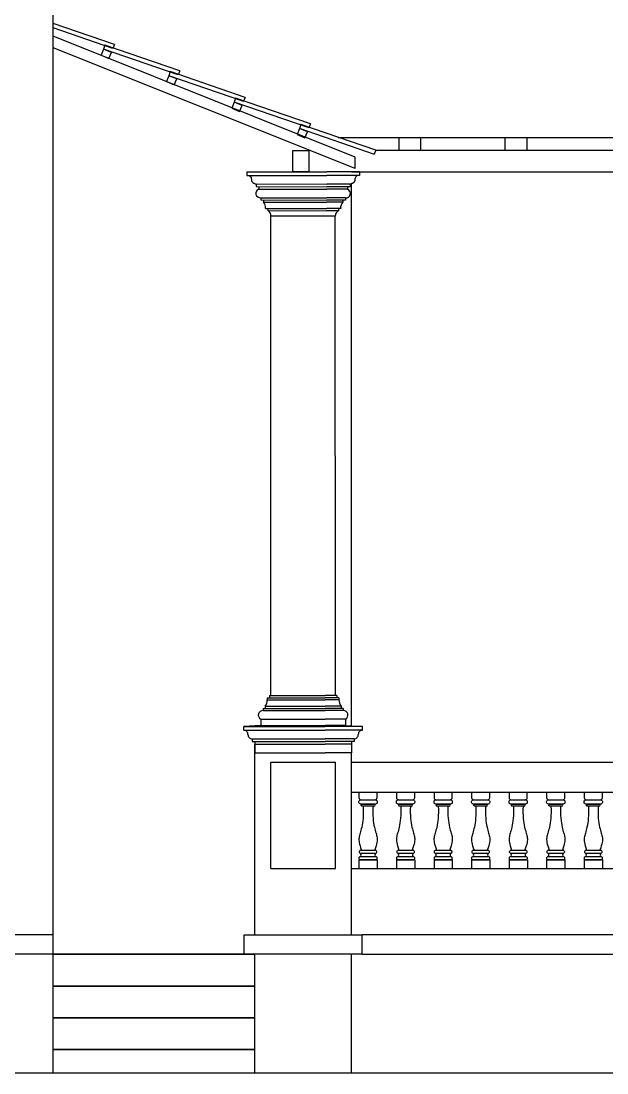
# Model space of a CAD drawing. Extents: x -1098 to 3016, y -832 to 644.
# Drawn here: x -627.4 to -572.8, y 407.8 to 505.9 of the extents above; entities that cross this region are included whole.
import ezdxf

# ---------------------------------------------------------------- set-up
doc = ezdxf.new("R2010")
doc.units = 0
doc.header["$MEASUREMENT"] = 0
for name, color, linetype in [('ESQUADRIAS', 2, 'CONTINUOUS'), ('PAREDE', 1, 'CONTINUOUS'), ('PAREDES', 7, 'CONTINUOUS'), ('PISO', 1, 'CONTINUOUS'), ('TELHADO', 2, 'CONTINUOUS'), ('VARANDA', 1, 'CONTINUOUS')]:
    doc.layers.add(name, color=color, linetype=linetype)

msp = doc.modelspace()

# ---------------------------------------------------------------- linework, layer by layer
at = {"layer": 'ESQUADRIAS', "color": 4}
for points in [[(-597.845, 495.044), (-505.222, 495.044)], [(-592.186, 493.844), (-592.186, 495.044), (-590.186, 495.044), (-590.186, 493.844)], [(-582.29, 493.842), (-582.29, 495.042), (-580.29, 495.042), (-580.29, 493.842)], [(-594.36, 493.847), (-505.222, 493.844)], [(-596.622, 491.844), (-511.882, 491.844)], [(-596.622, 440.189), (-596.622, 490.728)], [(-596.622, 440.189), (-596.622, 490.728)], [(-596.622, 440.189), (-596.622, 490.728)], [(-596.622, 440.189), (-596.622, 490.728)], [(-596.622, 436.804), (-511.122, 436.804)], [(-596.622, 434.004), (-511.122, 434.004)], [(-596.622, 426.904), (-511.122, 426.904)]]:
    msp.add_lwpolyline(points, dxfattribs=at)
at = {"layer": 'PAREDE', "color": 7}
for points in [[(-606.382, 491.844), (-606.382, 491.504)], [(-606.182, 491.504), (-606.13, 491.475), (-606.087, 491.446), (-606.052, 491.418), (-606.025, 491.389), (-606.004, 491.361), (-605.988, 491.333), (-605.977, 491.304), (-605.968, 491.275), (-605.961, 491.245), (-605.956, 491.215), (-605.952, 491.185), (-605.949, 491.155), (-605.946, 491.125), (-605.943, 491.097), (-605.939, 491.07), (-605.935, 491.044), (-605.93, 491.02), (-605.923, 490.997), (-605.915, 490.975), (-605.905, 490.955), (-605.895, 490.935), (-605.883, 490.916), (-605.869, 490.897), (-605.854, 490.877), (-605.837, 490.858), (-605.817, 490.838), (-605.791, 490.817), (-605.757, 490.796), (-605.713, 490.774), (-605.658, 490.752), (-605.588, 490.728), (-605.502, 490.704)], [(-596.064, 491.492), (-596.116, 491.463), (-596.159, 491.434), (-596.194, 491.406), (-596.221, 491.377), (-596.242, 491.349), (-596.258, 491.321), (-596.269, 491.292), (-596.278, 491.263), (-596.285, 491.233), (-596.29, 491.203), (-596.294, 491.173), (-596.297, 491.143), (-596.3, 491.113), (-596.303, 491.085), (-596.307, 491.058), (-596.311, 491.032), (-596.316, 491.008), (-596.323, 490.985), (-596.331, 490.963), (-596.341, 490.943), (-596.351, 490.923), (-596.363, 490.904), (-596.377, 490.885), (-596.392, 490.865), (-596.409, 490.846), (-596.429, 490.826), (-596.455, 490.805), (-596.489, 490.784), (-596.533, 490.762), (-596.588, 490.74), (-596.658, 490.716), (-596.744, 490.692)], [(-596.064, 491.492), (-596.116, 491.463), (-596.159, 491.434), (-596.194, 491.406), (-596.221, 491.377), (-596.242, 491.349), (-596.258, 491.321), (-596.269, 491.292), (-596.278, 491.263), (-596.285, 491.233), (-596.29, 491.203), (-596.294, 491.173), (-596.297, 491.143), (-596.3, 491.113), (-596.303, 491.085), (-596.307, 491.058), (-596.311, 491.032), (-596.316, 491.008), (-596.323, 490.985), (-596.331, 490.963), (-596.341, 490.943), (-596.351, 490.923), (-596.363, 490.904), (-596.377, 490.885), (-596.392, 490.865), (-596.409, 490.846), (-596.429, 490.826), (-596.455, 490.805), (-596.489, 490.784), (-596.533, 490.762), (-596.588, 490.74), (-596.658, 490.716), (-596.744, 490.692)], [(-595.864, 491.832), (-595.864, 491.492)], [(-595.864, 491.832), (-595.864, 491.492)], [(-605.502, 490.704), (-605.502, 490.464)], [(-605.262, 490.464), (-605.262, 490.224)], [(-596.984, 490.452), (-596.984, 490.212)], [(-596.984, 490.452), (-596.984, 490.212)], [(-596.744, 490.692), (-596.744, 490.452)], [(-596.744, 490.692), (-596.744, 490.452)], [(-605.062, 489.424), (-605.062, 489.224)], [(-597.184, 489.412), (-597.184, 489.212)], [(-597.184, 489.412), (-597.184, 489.212)], [(-604.822, 489.224), (-604.822, 489.024)], [(-604.422, 488.424), (-604.422, 488.224)], [(-597.824, 488.412), (-597.824, 488.212)], [(-597.824, 488.412), (-597.824, 488.212)], [(-597.424, 489.212), (-597.424, 489.012)], [(-597.424, 489.212), (-597.424, 489.012)]]:
    msp.add_lwpolyline(points, dxfattribs=at)
at = {"layer": 'PAREDE'}
for points in [[(-606.382, 491.844), (-598.924, 491.832)], [(-595.864, 491.832), (-598.924, 491.832)], [(-604.122, 487.744), (-598.124, 487.744)], [(-604.122, 443.024), (-604.122, 487.744)], [(-598.122, 443.024), (-598.124, 487.744)], [(-598.122, 443.024), (-598.124, 487.744)], [(-604.122, 443.024), (-604.122, 450.881)], [(-604.462, 442.824), (-604.462, 442.624)], [(-604.262, 443.024), (-604.262, 442.824)], [(-604.262, 443.024), (-599.082, 443.024)], [(-597.982, 443.024), (-599.082, 443.024)], [(-597.982, 443.024), (-599.082, 443.024)], [(-597.982, 443.024), (-597.982, 442.824)], [(-597.982, 443.024), (-597.982, 442.824)], [(-597.782, 442.824), (-597.782, 442.624)], [(-597.782, 442.824), (-597.782, 442.624)], [(-604.862, 441.824), (-604.862, 441.624)], [(-604.662, 442.024), (-604.662, 441.824)], [(-597.582, 442.024), (-597.582, 441.824)], [(-597.582, 442.024), (-597.582, 441.824)], [(-597.382, 441.824), (-597.382, 441.624)], [(-597.382, 441.824), (-597.382, 441.624)], [(-605.062, 440.824), (-605.062, 440.224)], [(-597.182, 440.824), (-597.182, 440.224)], [(-597.182, 440.824), (-597.182, 440.224)], [(-605.062, 440.224), (-606.662, 440.124)], [(-606.662, 439.784), (-606.662, 440.124)], [(-597.182, 440.224), (-595.582, 440.124)], [(-597.182, 440.224), (-595.582, 440.124)], [(-595.582, 439.784), (-595.582, 440.124)], [(-595.582, 439.784), (-595.582, 440.124)], [(-605.862, 438.984), (-605.862, 438.744)], [(-605.622, 438.744), (-605.622, 438.504)], [(-605.622, 420.704), (-605.622, 438.504)], [(-605.622, 438.504), (-605.622, 437.693)], [(-596.622, 438.744), (-596.622, 438.504)], [(-596.622, 438.744), (-596.622, 438.504)], [(-596.622, 438.504), (-596.622, 437.693)], [(-596.622, 438.504), (-596.622, 437.693)], [(-596.382, 438.984), (-596.382, 438.744)], [(-596.382, 438.984), (-596.382, 438.744)], [(-605.622, 437.693), (-599.082, 437.693)], [(-596.622, 437.693), (-599.082, 437.693)], [(-596.622, 437.693), (-599.082, 437.693)], [(-596.622, 420.704), (-596.622, 437.693)], [(-596.622, 420.704), (-596.622, 437.693)], [(-596.622, 420.704), (-596.622, 437.693)], [(-604.122, 426.904), (-604.122, 436.804)], [(-604.122, 436.804), (-598.122, 436.804)], [(-598.122, 426.904), (-598.122, 436.804)], [(-598.122, 426.904), (-598.122, 436.804)], [(-604.122, 426.904), (-598.122, 426.904)], [(-606.622, 418.904), (-606.622, 420.704)], [(-606.622, 418.904), (-606.622, 420.704)], [(-595.622, 418.904), (-595.622, 420.704)], [(-595.622, 418.904), (-595.622, 420.704)], [(-595.622, 418.904), (-595.622, 420.704)], [(-595.622, 418.904), (-595.622, 420.704)], [(-605.622, 407.844), (-605.622, 418.904)], [(-596.622, 407.844), (-596.622, 418.904)], [(-596.622, 407.844), (-596.622, 418.904)], [(-596.622, 407.844), (-596.622, 418.904)], [(-596.622, 407.844), (-596.622, 418.904)]]:
    msp.add_lwpolyline(points, dxfattribs=at)
at = {"layer": 'PAREDE', "color": 2}
for points in [[(-604.462, 442.824), (-599.082, 442.824)], [(-604.462, 442.624), (-599.082, 442.624)], [(-597.782, 442.824), (-599.082, 442.824)], [(-597.782, 442.824), (-599.082, 442.824)], [(-597.782, 442.624), (-599.082, 442.624)], [(-597.782, 442.624), (-599.082, 442.624)], [(-604.862, 441.824), (-599.082, 441.824)], [(-604.862, 441.624), (-599.082, 441.624)], [(-604.662, 442.024), (-599.082, 442.024)], [(-597.582, 442.024), (-599.082, 442.024)], [(-597.582, 442.024), (-599.082, 442.024)], [(-597.382, 441.824), (-599.082, 441.824)], [(-597.382, 441.824), (-599.082, 441.824)], [(-597.382, 441.624), (-599.082, 441.624)], [(-597.382, 441.624), (-599.082, 441.624)], [(-605.062, 440.824), (-599.082, 440.824)], [(-597.182, 440.824), (-599.082, 440.824)], [(-597.182, 440.824), (-599.082, 440.824)], [(-606.662, 440.124), (-599.082, 440.124)], [(-606.662, 439.784), (-599.082, 439.784)], [(-605.062, 440.224), (-599.082, 440.224)], [(-597.182, 440.224), (-599.082, 440.224)], [(-597.182, 440.224), (-599.082, 440.224)], [(-595.582, 440.124), (-599.082, 440.124)], [(-595.582, 440.124), (-599.082, 440.124)], [(-595.582, 439.784), (-599.082, 439.784)], [(-595.582, 439.784), (-599.082, 439.784)], [(-605.882, 438.984), (-599.082, 438.984)], [(-605.862, 438.744), (-599.082, 438.744)], [(-605.622, 438.504), (-599.082, 438.504)], [(-596.362, 438.984), (-599.082, 438.984)], [(-596.362, 438.984), (-599.082, 438.984)], [(-596.382, 438.744), (-599.082, 438.744)], [(-596.382, 438.744), (-599.082, 438.744)], [(-596.622, 438.504), (-599.082, 438.504)], [(-596.622, 438.504), (-599.082, 438.504)], [(-596.622, 420.704), (-596.622, 437.693)], [(-624.422, 420.704), (-724.822, 420.704)], [(-606.622, 420.704), (-595.622, 420.704)], [(-512.122, 420.704), (-595.622, 420.704)], [(-624.422, 418.904), (-724.822, 418.904)], [(-595.622, 418.904), (-606.622, 418.904)], [(-595.622, 418.904), (-512.122, 418.904)]]:
    msp.add_lwpolyline(points, dxfattribs=at)
at = {"layer": 'PAREDE', "color": 7}
for centre, radius, start, end in [((-605.115, 489.835), 0.415, 110.73869, 277.33379), ((-597.131, 489.823), 0.415, 262.66621, 69.26131), ((-597.131, 489.823), 0.415, 262.66621, 69.26131), ((-605.337, 488.519), 0.721, 352.40833, 44.46157), ((-596.909, 488.507), 0.721, 135.53843, 187.59167), ((-596.909, 488.507), 0.721, 135.53843, 187.59167), ((-604.666, 487.737), 0.544, 358.04604, 63.36796), ((-597.58, 487.725), 0.544, 116.63204, 181.95396), ((-597.58, 487.725), 0.544, 116.63204, 181.95396)]:
    msp.add_arc(centre, radius, start, end, dxfattribs=at)
at = {"layer": 'PAREDE'}
for centre, radius, start, end in [((-605.278, 442.562), 0.818, 318.82884, 4.30126), ((-596.966, 442.562), 0.818, 175.69874, 221.17116), ((-596.966, 442.562), 0.818, 175.69874, 221.17116), ((-604.879, 441.203), 0.421, 87.75469, 244.17282), ((-597.366, 441.203), 0.421, 295.82718, 92.24531), ((-597.366, 441.203), 0.421, 295.82718, 92.24531), ((-606.643, 439.403), 0.381, 357.07463, 92.92537), ((-605.872, 439.374), 0.39, 178.53366, 271.46634), ((-596.372, 439.374), 0.39, 268.53366, 1.46634), ((-596.372, 439.374), 0.39, 268.53366, 1.46634), ((-595.602, 439.403), 0.381, 87.07463, 182.92537), ((-595.602, 439.403), 0.381, 87.07463, 182.92537)]:
    msp.add_arc(centre, radius, start, end, dxfattribs=at)
at = {"layer": 'PAREDES'}
msp.add_lwpolyline([(-624.422, 407.844), (-624.422, 511.11)], dxfattribs=at)
at = {"layer": 'PAREDES', "color": 2}
for points in [[(-606.382, 491.504), (-598.924, 491.492)], [(-595.864, 491.492), (-598.924, 491.492)], [(-595.864, 491.492), (-598.924, 491.492)], [(-605.502, 490.704), (-598.924, 490.692)], [(-605.502, 490.464), (-598.924, 490.452)], [(-596.744, 490.692), (-598.924, 490.692)], [(-596.744, 490.692), (-598.924, 490.692)], [(-596.744, 490.452), (-598.924, 490.452)], [(-596.744, 490.452), (-598.924, 490.452)], [(-605.262, 490.224), (-598.924, 490.212)], [(-605.062, 489.424), (-598.924, 489.412)], [(-596.984, 490.212), (-598.924, 490.212)], [(-596.984, 490.212), (-598.924, 490.212)], [(-597.184, 489.412), (-598.924, 489.412)], [(-597.184, 489.412), (-598.924, 489.412)], [(-605.062, 489.224), (-598.924, 489.212)], [(-604.822, 489.024), (-598.924, 489.012)], [(-604.622, 488.424), (-598.924, 488.412)], [(-597.184, 489.212), (-598.924, 489.212)], [(-597.184, 489.212), (-598.924, 489.212)], [(-597.424, 489.012), (-598.924, 489.012)], [(-597.424, 489.012), (-598.924, 489.012)], [(-597.624, 488.412), (-598.924, 488.412)], [(-597.624, 488.412), (-598.924, 488.412)], [(-604.422, 488.224), (-598.924, 488.212)], [(-597.824, 488.212), (-598.924, 488.212)], [(-597.824, 488.212), (-598.924, 488.212)]]:
    msp.add_lwpolyline(points, dxfattribs=at)
at = {"layer": 'PISO'}
msp.add_lwpolyline([(-872.922, 407.844), (-431.222, 407.844)], dxfattribs=at)
at = {"layer": 'TELHADO'}
for points in [[(-618.71, 503.714), (-624.422, 505.676)], [(-618.71, 503.714), (-624.422, 505.676)], [(-618.71, 503.714), (-624.422, 505.676)], [(-618.839, 503.336), (-624.422, 505.253)], [(-618.839, 503.336), (-624.422, 505.253)], [(-618.839, 503.336), (-624.422, 505.253)], [(-619.601, 503.644), (-619.731, 503.266)], [(-619.601, 503.644), (-619.731, 503.266)], [(-619.601, 503.644), (-619.731, 503.266)], [(-619.601, 503.644), (-619.731, 503.266)], [(-612.751, 500.869), (-619.731, 503.266)], [(-612.751, 500.869), (-619.731, 503.266)], [(-612.751, 500.869), (-619.731, 503.266)], [(-612.751, 500.869), (-619.731, 503.266)], [(-612.751, 500.869), (-619.731, 503.266)], [(-612.751, 500.869), (-619.731, 503.266)], [(-612.621, 501.247), (-619.601, 503.644)], [(-612.621, 501.247), (-619.601, 503.644)], [(-612.621, 501.247), (-619.601, 503.644)], [(-612.621, 501.247), (-619.601, 503.644)], [(-612.621, 501.247), (-619.601, 503.644)], [(-612.621, 501.247), (-619.601, 503.644)], [(-618.71, 503.714), (-618.86, 503.344)], [(-618.71, 503.714), (-618.86, 503.344)], [(-613.513, 501.177), (-613.643, 500.798)], [(-613.513, 501.177), (-613.643, 500.798)], [(-613.513, 501.177), (-613.643, 500.798)], [(-613.513, 501.177), (-613.643, 500.798)], [(-606.533, 498.78), (-613.513, 501.177)], [(-606.533, 498.78), (-613.513, 501.177)], [(-606.533, 498.78), (-613.513, 501.177)], [(-606.533, 498.78), (-613.513, 501.177)], [(-606.533, 498.78), (-613.513, 501.177)], [(-606.533, 498.78), (-613.513, 501.177)], [(-612.621, 501.247), (-612.771, 500.877)], [(-612.621, 501.247), (-612.771, 500.877)], [(-612.621, 501.247), (-612.771, 500.877)], [(-606.663, 498.402), (-613.643, 500.798)], [(-606.663, 498.402), (-613.643, 500.798)], [(-606.663, 498.402), (-613.643, 500.798)], [(-606.663, 498.402), (-613.643, 500.798)], [(-606.663, 498.402), (-613.643, 500.798)], [(-606.663, 498.402), (-613.643, 500.798)], [(-607.425, 498.71), (-607.555, 498.331)], [(-607.425, 498.71), (-607.555, 498.331)], [(-607.425, 498.71), (-607.555, 498.331)], [(-607.425, 498.71), (-607.555, 498.331)], [(-600.575, 495.934), (-607.555, 498.331)], [(-600.575, 495.934), (-607.555, 498.331)], [(-600.575, 495.934), (-607.555, 498.331)], [(-600.575, 495.934), (-607.555, 498.331)], [(-600.575, 495.934), (-607.555, 498.331)], [(-600.575, 495.934), (-607.555, 498.331)], [(-600.445, 496.313), (-607.425, 498.71)], [(-600.445, 496.313), (-607.425, 498.71)], [(-600.445, 496.313), (-607.425, 498.71)], [(-600.445, 496.313), (-607.425, 498.71)], [(-600.445, 496.313), (-607.425, 498.71)], [(-600.445, 496.313), (-607.425, 498.71)], [(-606.533, 498.78), (-606.683, 498.41)], [(-606.533, 498.78), (-606.683, 498.41)], [(-606.533, 498.78), (-606.683, 498.41)], [(-601.336, 496.243), (-601.466, 495.864)], [(-601.336, 496.243), (-601.466, 495.864)], [(-601.336, 496.243), (-601.466, 495.864)], [(-601.336, 496.243), (-601.466, 495.864)], [(-594.356, 493.846), (-601.336, 496.243)], [(-594.356, 493.846), (-601.336, 496.243)], [(-594.356, 493.846), (-601.336, 496.243)], [(-594.356, 493.846), (-601.336, 496.243)], [(-594.356, 493.846), (-601.336, 496.243)], [(-594.356, 493.846), (-601.336, 496.243)], [(-600.445, 496.313), (-600.595, 495.943)], [(-600.445, 496.313), (-600.595, 495.943)], [(-600.445, 496.313), (-600.595, 495.943)], [(-594.486, 493.467), (-601.466, 495.864)], [(-594.486, 493.467), (-601.466, 495.864)], [(-594.486, 493.467), (-601.466, 495.864)], [(-594.486, 493.467), (-601.466, 495.864)], [(-594.486, 493.467), (-601.466, 495.864)], [(-594.486, 493.467), (-601.466, 495.864)], [(-594.356, 493.846), (-594.506, 493.476)], [(-594.356, 493.846), (-594.506, 493.476)], [(-594.356, 493.846), (-594.506, 493.476)], [(-594.356, 493.846), (-594.506, 493.476)], [(-594.356, 493.846), (-594.506, 493.476)], [(-594.356, 493.846), (-594.506, 493.476)]]:
    msp.add_lwpolyline(points, dxfattribs=at)
at = {"layer": 'TELHADO', "color": 1}
for points in [[(-619.956, 502.709), (-619.215, 502.409), (-618.99, 502.965), (-619.731, 503.266)], [(-613.868, 500.242), (-613.127, 499.942), (-612.901, 500.498), (-613.643, 500.798)], [(-607.78, 497.775), (-607.038, 497.475), (-606.813, 498.031), (-607.555, 498.331)], [(-601.692, 495.308), (-600.95, 495.008), (-600.725, 495.564), (-601.466, 495.864)]]:
    msp.add_lwpolyline(points, close=True, dxfattribs=at)
at = {"layer": 'VARANDA'}
for p, q in [((-595.623, 432.904), (-594.526, 432.904)), ((-595.623, 432.904), (-594.526, 432.904)), ((-594.426, 432.804), (-594.426, 432.804)), ((-594.426, 432.804), (-594.426, 432.804)), ((-592.125, 432.904), (-591.028, 432.904)), ((-592.125, 432.904), (-591.028, 432.904)), ((-590.928, 432.804), (-590.928, 432.804)), ((-590.928, 432.804), (-590.928, 432.804)), ((-588.627, 432.904), (-587.53, 432.904)), ((-587.43, 432.804), (-587.43, 432.804)), ((-585.129, 432.904), (-584.032, 432.904)), ((-583.932, 432.804), (-583.932, 432.804)), ((-581.631, 432.904), (-580.534, 432.904)), ((-580.434, 432.804), (-580.434, 432.804)), ((-578.133, 432.904), (-577.036, 432.904)), ((-576.936, 432.804), (-576.936, 432.804)), ((-574.635, 432.904), (-573.538, 432.904)), ((-573.438, 432.804), (-573.438, 432.804))]:
    msp.add_line(p, q, dxfattribs=at)
for points in [[(-596.271, 493.217), (-624.422, 504.475)], [(-596.271, 492.137), (-624.422, 503.396)], [(-596.271, 492.137), (-596.271, 493.217)], [(-596.271, 492.137), (-596.271, 493.217)], [(-595.864, 491.832), (-598.924, 491.832)], [(-595.523, 432.704), (-595.514, 432.396), (-595.516, 432.108), (-595.526, 431.84), (-595.543, 431.589), (-595.567, 431.357), (-595.596, 431.144), (-595.629, 430.948), (-595.665, 430.769), (-595.703, 430.608), (-595.742, 430.462), (-595.779, 430.328), (-595.815, 430.205), (-595.848, 430.091), (-595.877, 429.982), (-595.9, 429.877), (-595.917, 429.774), (-595.926, 429.67), (-595.926, 429.561), (-595.916, 429.444), (-595.896, 429.315), (-595.864, 429.17), (-595.821, 429.006), (-595.764, 428.818), (-595.694, 428.604)], [(-595.523, 432.704), (-595.514, 432.396), (-595.516, 432.108), (-595.526, 431.84), (-595.543, 431.589), (-595.567, 431.357), (-595.596, 431.144), (-595.629, 430.948), (-595.665, 430.769), (-595.703, 430.608), (-595.742, 430.462), (-595.779, 430.328), (-595.815, 430.205), (-595.848, 430.091), (-595.877, 429.982), (-595.9, 429.877), (-595.917, 429.774), (-595.926, 429.67), (-595.926, 429.561), (-595.916, 429.444), (-595.896, 429.315), (-595.864, 429.17), (-595.821, 429.006), (-595.764, 428.818), (-595.694, 428.604)], [(-595.523, 432.704), (-595.523, 432.561)], [(-595.523, 432.704), (-595.523, 432.561)], [(-594.626, 432.704), (-594.634, 432.396), (-594.633, 432.108), (-594.623, 431.84), (-594.606, 431.589), (-594.582, 431.357), (-594.553, 431.144), (-594.52, 430.948), (-594.484, 430.769), (-594.446, 430.608), (-594.407, 430.462), (-594.369, 430.328), (-594.333, 430.205), (-594.3, 430.091), (-594.272, 429.982), (-594.248, 429.877), (-594.232, 429.774), (-594.223, 429.67), (-594.223, 429.561), (-594.233, 429.444), (-594.253, 429.315), (-594.284, 429.17), (-594.328, 429.006), (-594.385, 428.818), (-594.455, 428.604)], [(-594.626, 432.704), (-594.634, 432.396), (-594.633, 432.108), (-594.623, 431.84), (-594.606, 431.589), (-594.582, 431.357), (-594.553, 431.144), (-594.52, 430.948), (-594.484, 430.769), (-594.446, 430.608), (-594.407, 430.462), (-594.369, 430.328), (-594.333, 430.205), (-594.3, 430.091), (-594.272, 429.982), (-594.248, 429.877), (-594.232, 429.774), (-594.223, 429.67), (-594.223, 429.561), (-594.233, 429.444), (-594.253, 429.315), (-594.284, 429.17), (-594.328, 429.006), (-594.385, 428.818), (-594.455, 428.604)], [(-594.626, 432.704), (-594.626, 432.56)], [(-594.626, 432.704), (-594.626, 432.56)], [(-592.025, 432.704), (-592.016, 432.396), (-592.018, 432.108), (-592.028, 431.84), (-592.045, 431.589), (-592.069, 431.357), (-592.098, 431.144), (-592.131, 430.948), (-592.167, 430.769), (-592.205, 430.608), (-592.244, 430.462), (-592.281, 430.328), (-592.317, 430.205), (-592.35, 430.091), (-592.379, 429.982), (-592.402, 429.877), (-592.419, 429.774), (-592.428, 429.67), (-592.428, 429.561), (-592.418, 429.444), (-592.398, 429.315), (-592.366, 429.17), (-592.323, 429.006), (-592.266, 428.818), (-592.196, 428.604)], [(-592.025, 432.704), (-592.016, 432.396), (-592.018, 432.108), (-592.028, 431.84), (-592.045, 431.589), (-592.069, 431.357), (-592.098, 431.144), (-592.131, 430.948), (-592.167, 430.769), (-592.205, 430.608), (-592.244, 430.462), (-592.281, 430.328), (-592.317, 430.205), (-592.35, 430.091), (-592.379, 429.982), (-592.402, 429.877), (-592.419, 429.774), (-592.428, 429.67), (-592.428, 429.561), (-592.418, 429.444), (-592.398, 429.315), (-592.366, 429.17), (-592.323, 429.006), (-592.266, 428.818), (-592.196, 428.604)], [(-592.025, 432.704), (-592.025, 432.561)], [(-592.025, 432.704), (-592.025, 432.561)], [(-591.128, 432.704), (-591.136, 432.396), (-591.135, 432.108), (-591.125, 431.84), (-591.108, 431.589), (-591.084, 431.357), (-591.055, 431.144), (-591.022, 430.948), (-590.986, 430.769), (-590.948, 430.608), (-590.909, 430.462), (-590.871, 430.328), (-590.835, 430.205), (-590.802, 430.091), (-590.774, 429.982), (-590.75, 429.877), (-590.734, 429.774), (-590.725, 429.67), (-590.725, 429.561), (-590.735, 429.444), (-590.755, 429.315), (-590.786, 429.17), (-590.83, 429.006), (-590.887, 428.818), (-590.957, 428.604)], [(-591.128, 432.704), (-591.136, 432.396), (-591.135, 432.108), (-591.125, 431.84), (-591.108, 431.589), (-591.084, 431.357), (-591.055, 431.144), (-591.022, 430.948), (-590.986, 430.769), (-590.948, 430.608), (-590.909, 430.462), (-590.871, 430.328), (-590.835, 430.205), (-590.802, 430.091), (-590.774, 429.982), (-590.75, 429.877), (-590.734, 429.774), (-590.725, 429.67), (-590.725, 429.561), (-590.735, 429.444), (-590.755, 429.315), (-590.786, 429.17), (-590.83, 429.006), (-590.887, 428.818), (-590.957, 428.604)], [(-591.128, 432.704), (-591.128, 432.56)], [(-591.128, 432.704), (-591.128, 432.56)], [(-588.527, 432.704), (-588.518, 432.396), (-588.52, 432.108), (-588.53, 431.84), (-588.547, 431.589), (-588.571, 431.357), (-588.6, 431.144), (-588.633, 430.948), (-588.669, 430.769), (-588.707, 430.608), (-588.746, 430.462), (-588.783, 430.328), (-588.819, 430.205), (-588.852, 430.091), (-588.881, 429.982), (-588.904, 429.877), (-588.921, 429.774), (-588.93, 429.67), (-588.93, 429.561), (-588.92, 429.444), (-588.9, 429.315), (-588.868, 429.17), (-588.825, 429.006), (-588.768, 428.818), (-588.698, 428.604)], [(-588.527, 432.704), (-588.527, 432.561)], [(-587.63, 432.704), (-587.638, 432.396), (-587.637, 432.108), (-587.627, 431.84), (-587.61, 431.589), (-587.586, 431.357), (-587.557, 431.144), (-587.524, 430.948), (-587.488, 430.769), (-587.45, 430.608), (-587.411, 430.462), (-587.373, 430.328), (-587.337, 430.205), (-587.304, 430.091), (-587.276, 429.982), (-587.252, 429.877), (-587.236, 429.774), (-587.227, 429.67), (-587.227, 429.561), (-587.237, 429.444), (-587.257, 429.315), (-587.288, 429.17), (-587.332, 429.006), (-587.389, 428.818), (-587.459, 428.604)], [(-587.63, 432.704), (-587.63, 432.56)], [(-585.029, 432.704), (-585.02, 432.396), (-585.022, 432.108), (-585.032, 431.84), (-585.049, 431.589), (-585.073, 431.357), (-585.102, 431.144), (-585.135, 430.948), (-585.171, 430.769), (-585.209, 430.608), (-585.248, 430.462), (-585.285, 430.328), (-585.321, 430.205), (-585.354, 430.091), (-585.383, 429.982), (-585.406, 429.877), (-585.423, 429.774), (-585.432, 429.67), (-585.432, 429.561), (-585.422, 429.444), (-585.402, 429.315), (-585.37, 429.17), (-585.327, 429.006), (-585.27, 428.818), (-585.2, 428.604)], [(-585.029, 432.704), (-585.029, 432.561)], [(-584.132, 432.704), (-584.14, 432.396), (-584.139, 432.108), (-584.129, 431.84), (-584.112, 431.589), (-584.088, 431.357), (-584.059, 431.144), (-584.026, 430.948), (-583.99, 430.769), (-583.952, 430.608), (-583.913, 430.462), (-583.875, 430.328), (-583.839, 430.205), (-583.806, 430.091), (-583.778, 429.982), (-583.754, 429.877), (-583.738, 429.774), (-583.729, 429.67), (-583.729, 429.561), (-583.739, 429.444), (-583.759, 429.315), (-583.79, 429.17), (-583.834, 429.006), (-583.891, 428.818), (-583.961, 428.604)], [(-584.132, 432.704), (-584.132, 432.56)], [(-581.531, 432.704), (-581.522, 432.396), (-581.524, 432.108), (-581.534, 431.84), (-581.551, 431.589), (-581.575, 431.357), (-581.604, 431.144), (-581.637, 430.948), (-581.673, 430.769), (-581.711, 430.608), (-581.75, 430.462), (-581.787, 430.328), (-581.823, 430.205), (-581.856, 430.091), (-581.885, 429.982), (-581.908, 429.877), (-581.925, 429.774), (-581.934, 429.67), (-581.934, 429.561), (-581.924, 429.444), (-581.904, 429.315), (-581.872, 429.17), (-581.829, 429.006), (-581.772, 428.818), (-581.702, 428.604)], [(-581.531, 432.704), (-581.531, 432.561)], [(-580.634, 432.704), (-580.642, 432.396), (-580.641, 432.108), (-580.631, 431.84), (-580.614, 431.589), (-580.59, 431.357), (-580.561, 431.144), (-580.528, 430.948), (-580.492, 430.769), (-580.454, 430.608), (-580.415, 430.462), (-580.377, 430.328), (-580.341, 430.205), (-580.308, 430.091), (-580.28, 429.982), (-580.256, 429.877), (-580.24, 429.774), (-580.231, 429.67), (-580.231, 429.561), (-580.241, 429.444), (-580.261, 429.315), (-580.292, 429.17), (-580.336, 429.006), (-580.393, 428.818), (-580.463, 428.604)], [(-580.634, 432.704), (-580.634, 432.56)], [(-578.033, 432.704), (-578.024, 432.396), (-578.026, 432.108), (-578.036, 431.84), (-578.053, 431.589), (-578.077, 431.357), (-578.106, 431.144), (-578.139, 430.948), (-578.175, 430.769), (-578.213, 430.608), (-578.252, 430.462), (-578.289, 430.328), (-578.325, 430.205), (-578.358, 430.091), (-578.387, 429.982), (-578.41, 429.877), (-578.427, 429.774), (-578.436, 429.67), (-578.436, 429.561), (-578.426, 429.444), (-578.406, 429.315), (-578.374, 429.17), (-578.331, 429.006), (-578.274, 428.818), (-578.204, 428.604)], [(-578.033, 432.704), (-578.033, 432.561)], [(-577.136, 432.704), (-577.144, 432.396), (-577.143, 432.108), (-577.133, 431.84), (-577.116, 431.589), (-577.092, 431.357), (-577.063, 431.144), (-577.03, 430.948), (-576.994, 430.769), (-576.956, 430.608), (-576.917, 430.462), (-576.879, 430.328), (-576.843, 430.205), (-576.81, 430.091), (-576.782, 429.982), (-576.758, 429.877), (-576.742, 429.774), (-576.733, 429.67), (-576.733, 429.561), (-576.743, 429.444), (-576.763, 429.315), (-576.794, 429.17), (-576.838, 429.006), (-576.895, 428.818), (-576.965, 428.604)], [(-577.136, 432.704), (-577.136, 432.56)], [(-574.535, 432.704), (-574.526, 432.396), (-574.528, 432.108), (-574.538, 431.84), (-574.555, 431.589), (-574.579, 431.357), (-574.608, 431.144), (-574.641, 430.948), (-574.677, 430.769), (-574.715, 430.608), (-574.754, 430.462), (-574.791, 430.328), (-574.827, 430.205), (-574.86, 430.091), (-574.889, 429.982), (-574.912, 429.877), (-574.929, 429.774), (-574.938, 429.67), (-574.938, 429.561), (-574.928, 429.444), (-574.908, 429.315), (-574.876, 429.17), (-574.833, 429.006), (-574.776, 428.818), (-574.706, 428.604)], [(-574.535, 432.704), (-574.535, 432.561)], [(-573.638, 432.704), (-573.646, 432.396), (-573.645, 432.108), (-573.635, 431.84), (-573.618, 431.589), (-573.594, 431.357), (-573.565, 431.144), (-573.532, 430.948), (-573.496, 430.769), (-573.458, 430.608), (-573.419, 430.462), (-573.381, 430.328), (-573.345, 430.205), (-573.312, 430.091), (-573.284, 429.982), (-573.26, 429.877), (-573.244, 429.774), (-573.235, 429.67), (-573.235, 429.561), (-573.245, 429.444), (-573.265, 429.315), (-573.296, 429.17), (-573.34, 429.006), (-573.397, 428.818), (-573.467, 428.604)], [(-573.638, 432.704), (-573.638, 432.56)], [(-594.224, 427.704), (-595.924, 427.704)], [(-594.224, 427.704), (-595.924, 427.704)], [(-595.924, 427.704), (-595.924, 426.904)], [(-595.924, 427.704), (-595.924, 426.904)], [(-594.224, 427.704), (-594.224, 426.904)], [(-594.224, 427.704), (-594.224, 426.904)], [(-590.726, 427.704), (-592.426, 427.704)], [(-592.426, 427.704), (-592.426, 426.904)], [(-590.726, 427.704), (-592.426, 427.704)], [(-592.426, 427.704), (-592.426, 426.904)], [(-590.726, 427.704), (-590.726, 426.904)], [(-590.726, 427.704), (-590.726, 426.904)], [(-588.928, 427.704), (-588.928, 426.904)], [(-587.228, 427.704), (-588.928, 427.704)], [(-587.228, 427.704), (-587.228, 426.904)], [(-585.43, 427.704), (-585.43, 426.904)], [(-583.73, 427.704), (-585.43, 427.704)], [(-583.73, 427.704), (-583.73, 426.904)], [(-581.932, 427.704), (-581.932, 426.904)], [(-580.232, 427.704), (-581.932, 427.704)], [(-580.232, 427.704), (-580.232, 426.904)], [(-576.734, 427.704), (-578.434, 427.704)], [(-578.434, 427.704), (-578.434, 426.904)], [(-576.734, 427.704), (-576.734, 426.904)], [(-574.936, 427.704), (-574.936, 426.904)], [(-573.236, 427.704), (-574.936, 427.704)], [(-573.236, 427.704), (-573.236, 426.904)], [(-595.924, 426.904), (-594.224, 426.904)], [(-595.924, 426.904), (-594.224, 426.904)], [(-592.426, 426.904), (-590.726, 426.904)], [(-592.426, 426.904), (-590.726, 426.904)], [(-588.928, 426.904), (-587.228, 426.904)], [(-585.43, 426.904), (-583.73, 426.904)], [(-581.932, 426.904), (-580.232, 426.904)], [(-578.434, 426.904), (-576.734, 426.904)], [(-574.936, 426.904), (-573.236, 426.904)], [(-606.622, 418.904), (-625.622, 418.904)], [(-624.422, 418.904), (-605.622, 418.904)], [(-624.422, 415.949), (-605.622, 415.949)], [(-605.622, 415.949), (-624.422, 415.949)], [(-624.422, 412.994), (-605.622, 412.994)], [(-605.622, 412.994), (-624.422, 412.994)], [(-624.422, 410.039), (-605.622, 410.039)], [(-605.622, 410.039), (-624.422, 410.039)]]:
    msp.add_lwpolyline(points, dxfattribs=at)
msp.add_lwpolyline([(-600.607, 491.834), (-602.075, 491.834), (-602.075, 493.834), (-600.607, 493.834)], close=True, dxfattribs=at)
for points in [[(-595.923, 434.004), (-595.923, 433.504, 0.414214), (-595.723, 433.304), (-594.426, 433.304, 0.414214), (-594.226, 433.504), (-594.226, 434.004)], [(-595.923, 434.004), (-595.923, 433.504, 0.414214), (-595.723, 433.304), (-594.426, 433.304, 0.414214), (-594.226, 433.504), (-594.226, 434.004)], [(-592.425, 434.004), (-592.425, 433.504, 0.414214), (-592.225, 433.304), (-590.928, 433.304, 0.414214), (-590.728, 433.504), (-590.728, 434.004)], [(-592.425, 434.004), (-592.425, 433.504, 0.414214), (-592.225, 433.304), (-590.928, 433.304, 0.414214), (-590.728, 433.504), (-590.728, 434.004)], [(-588.927, 434.004), (-588.927, 433.504, 0.414214), (-588.727, 433.304), (-587.43, 433.304, 0.414214), (-587.23, 433.504), (-587.23, 434.004)], [(-585.429, 434.004), (-585.429, 433.504, 0.414214), (-585.229, 433.304), (-583.932, 433.304, 0.414214), (-583.732, 433.504), (-583.732, 434.004)], [(-581.931, 434.004), (-581.931, 433.504, 0.414214), (-581.731, 433.304), (-580.434, 433.304, 0.414214), (-580.234, 433.504), (-580.234, 434.004)], [(-578.433, 434.004), (-578.433, 433.504, 0.414214), (-578.233, 433.304), (-576.936, 433.304, 0.414214), (-576.736, 433.504), (-576.736, 434.004)], [(-574.935, 434.004), (-574.935, 433.504, 0.414214), (-574.735, 433.304), (-573.438, 433.304, 0.414214), (-573.238, 433.504), (-573.238, 434.004)], [(-594.526, 432.704), (-595.623, 432.704, -0.414214), (-595.723, 432.804), (-595.723, 432.804)], [(-594.526, 432.704), (-595.623, 432.704, -0.414214), (-595.723, 432.804), (-595.723, 432.804)], [(-591.028, 432.704), (-592.125, 432.704, -0.414214), (-592.225, 432.804), (-592.225, 432.804)], [(-591.028, 432.704), (-592.125, 432.704, -0.414214), (-592.225, 432.804), (-592.225, 432.804)], [(-587.53, 432.704), (-588.627, 432.704, -0.414214), (-588.727, 432.804), (-588.727, 432.804)], [(-584.032, 432.704), (-585.129, 432.704, -0.414214), (-585.229, 432.804), (-585.229, 432.804)], [(-580.534, 432.704), (-581.631, 432.704, -0.414214), (-581.731, 432.804), (-581.731, 432.804)], [(-577.036, 432.704), (-578.133, 432.704, -0.414214), (-578.233, 432.804), (-578.233, 432.804)], [(-573.538, 432.704), (-574.635, 432.704, -0.414214), (-574.735, 432.804), (-574.735, 432.804)]]:
    msp.add_lwpolyline(points, format="xyb", dxfattribs=at)
for points in [[(-595.763, 433.301), (-594.386, 433.301, -0.414214), (-594.226, 433.141), (-594.226, 433.064, -0.414214), (-594.386, 432.904), (-595.763, 432.904, -0.414214), (-595.923, 433.064), (-595.923, 433.141, -0.414214)], [(-595.763, 433.301), (-594.386, 433.301, -0.414214), (-594.226, 433.141), (-594.226, 433.064, -0.414214), (-594.386, 432.904), (-595.763, 432.904, -0.414214), (-595.923, 433.064), (-595.923, 433.141, -0.414214)], [(-592.265, 433.301), (-590.888, 433.301, -0.414214), (-590.728, 433.141), (-590.728, 433.064, -0.414214), (-590.888, 432.904), (-592.265, 432.904, -0.414214), (-592.425, 433.064), (-592.425, 433.141, -0.414214)], [(-592.265, 433.301), (-590.888, 433.301, -0.414214), (-590.728, 433.141), (-590.728, 433.064, -0.414214), (-590.888, 432.904), (-592.265, 432.904, -0.414214), (-592.425, 433.064), (-592.425, 433.141, -0.414214)], [(-588.767, 433.301), (-587.39, 433.301, -0.414214), (-587.23, 433.141), (-587.23, 433.064, -0.414214), (-587.39, 432.904), (-588.767, 432.904, -0.414214), (-588.927, 433.064), (-588.927, 433.141, -0.414214)], [(-585.269, 433.301), (-583.892, 433.301, -0.414214), (-583.732, 433.141), (-583.732, 433.064, -0.414214), (-583.892, 432.904), (-585.269, 432.904, -0.414214), (-585.429, 433.064), (-585.429, 433.141, -0.414214)], [(-581.771, 433.301), (-580.394, 433.301, -0.414214), (-580.234, 433.141), (-580.234, 433.064, -0.414214), (-580.394, 432.904), (-581.771, 432.904, -0.414214), (-581.931, 433.064), (-581.931, 433.141, -0.414214)], [(-578.273, 433.301), (-576.896, 433.301, -0.414214), (-576.736, 433.141), (-576.736, 433.064, -0.414214), (-576.896, 432.904), (-578.273, 432.904, -0.414214), (-578.433, 433.064), (-578.433, 433.141, -0.414214)], [(-574.775, 433.301), (-573.398, 433.301, -0.414214), (-573.238, 433.141), (-573.238, 433.064, -0.414214), (-573.398, 432.904), (-574.775, 432.904, -0.414214), (-574.935, 433.064), (-574.935, 433.141, -0.414214)], [(-595.754, 428.604), (-594.394, 428.604, -0.414214), (-594.274, 428.484), (-594.274, 428.424, -0.414214), (-594.394, 428.304), (-595.754, 428.304, -0.414214), (-595.874, 428.424), (-595.874, 428.484, -0.414214)], [(-595.754, 428.604), (-594.394, 428.604, -0.414214), (-594.274, 428.484), (-594.274, 428.424, -0.414214), (-594.394, 428.304), (-595.754, 428.304, -0.414214), (-595.874, 428.424), (-595.874, 428.484, -0.414214)], [(-592.256, 428.604), (-590.896, 428.604, -0.414214), (-590.776, 428.484), (-590.776, 428.424, -0.414214), (-590.896, 428.304), (-592.256, 428.304, -0.414214), (-592.376, 428.424), (-592.376, 428.484, -0.414214)], [(-592.256, 428.604), (-590.896, 428.604, -0.414214), (-590.776, 428.484), (-590.776, 428.424, -0.414214), (-590.896, 428.304), (-592.256, 428.304, -0.414214), (-592.376, 428.424), (-592.376, 428.484, -0.414214)], [(-588.758, 428.604), (-587.398, 428.604, -0.414214), (-587.278, 428.484), (-587.278, 428.424, -0.414214), (-587.398, 428.304), (-588.758, 428.304, -0.414214), (-588.878, 428.424), (-588.878, 428.484, -0.414214)], [(-585.26, 428.604), (-583.9, 428.604, -0.414214), (-583.78, 428.484), (-583.78, 428.424, -0.414214), (-583.9, 428.304), (-585.26, 428.304, -0.414214), (-585.38, 428.424), (-585.38, 428.484, -0.414214)], [(-581.762, 428.604), (-580.402, 428.604, -0.414214), (-580.282, 428.484), (-580.282, 428.424, -0.414214), (-580.402, 428.304), (-581.762, 428.304, -0.414214), (-581.882, 428.424), (-581.882, 428.484, -0.414214)], [(-578.264, 428.604), (-576.904, 428.604, -0.414214), (-576.784, 428.484), (-576.784, 428.424, -0.414214), (-576.904, 428.304), (-578.264, 428.304, -0.414214), (-578.384, 428.424), (-578.384, 428.484, -0.414214)], [(-574.766, 428.604), (-573.406, 428.604, -0.414214), (-573.286, 428.484), (-573.286, 428.424, -0.414214), (-573.406, 428.304), (-574.766, 428.304, -0.414214), (-574.886, 428.424), (-574.886, 428.484, -0.414214)], [(-595.924, 427.884), (-595.924, 427.824, 0.414214), (-595.804, 427.704), (-594.344, 427.704, 0.414214), (-594.224, 427.824), (-594.224, 427.884, 0.414214), (-594.344, 428.004), (-595.804, 428.004, 0.414214)], [(-595.924, 427.884), (-595.924, 427.824, 0.414214), (-595.804, 427.704), (-594.344, 427.704, 0.414214), (-594.224, 427.824), (-594.224, 427.884, 0.414214), (-594.344, 428.004), (-595.804, 428.004, 0.414214)], [(-592.426, 427.884), (-592.426, 427.824, 0.414214), (-592.306, 427.704), (-590.846, 427.704, 0.414214), (-590.726, 427.824), (-590.726, 427.884, 0.414214), (-590.846, 428.004), (-592.306, 428.004, 0.414214)], [(-592.426, 427.884), (-592.426, 427.824, 0.414214), (-592.306, 427.704), (-590.846, 427.704, 0.414214), (-590.726, 427.824), (-590.726, 427.884, 0.414214), (-590.846, 428.004), (-592.306, 428.004, 0.414214)], [(-588.928, 427.884), (-588.928, 427.824, 0.414214), (-588.808, 427.704), (-587.348, 427.704, 0.414214), (-587.228, 427.824), (-587.228, 427.884, 0.414214), (-587.348, 428.004), (-588.808, 428.004, 0.414214)], [(-585.43, 427.884), (-585.43, 427.824, 0.414214), (-585.31, 427.704), (-583.85, 427.704, 0.414214), (-583.73, 427.824), (-583.73, 427.884, 0.414214), (-583.85, 428.004), (-585.31, 428.004, 0.414214)], [(-581.932, 427.884), (-581.932, 427.824, 0.414214), (-581.812, 427.704), (-580.352, 427.704, 0.414214), (-580.232, 427.824), (-580.232, 427.884, 0.414214), (-580.352, 428.004), (-581.812, 428.004, 0.414214)], [(-578.434, 427.884), (-578.434, 427.824, 0.414214), (-578.314, 427.704), (-576.854, 427.704, 0.414214), (-576.734, 427.824), (-576.734, 427.884, 0.414214), (-576.854, 428.004), (-578.314, 428.004, 0.414214)], [(-574.936, 427.884), (-574.936, 427.824, 0.414214), (-574.816, 427.704), (-573.356, 427.704, 0.414214), (-573.236, 427.824), (-573.236, 427.884, 0.414214), (-573.356, 428.004), (-574.816, 428.004, 0.414214)]]:
    msp.add_lwpolyline(points, format="xyb", close=True, dxfattribs=at)
for centre, radius, start, end in [((-595.623, 432.804), 0.1, 90, 180), ((-595.623, 432.804), 0.1, 90, 180), ((-594.526, 432.804), 0.1, 0, 90), ((-594.526, 432.804), 0.1, 0, 90), ((-594.526, 432.804), 0.1, 270, 0), ((-594.526, 432.804), 0.1, 270, 0), ((-592.125, 432.804), 0.1, 90, 180), ((-592.125, 432.804), 0.1, 90, 180), ((-591.028, 432.804), 0.1, 0, 90), ((-591.028, 432.804), 0.1, 0, 90), ((-591.028, 432.804), 0.1, 270, 0), ((-591.028, 432.804), 0.1, 270, 0), ((-588.627, 432.804), 0.1, 90, 180), ((-587.53, 432.804), 0.1, 0, 90), ((-587.53, 432.804), 0.1, 270, 0), ((-585.129, 432.804), 0.1, 90, 180), ((-584.032, 432.804), 0.1, 0, 90), ((-584.032, 432.804), 0.1, 270, 0), ((-581.631, 432.804), 0.1, 90, 180), ((-580.534, 432.804), 0.1, 0, 90), ((-580.534, 432.804), 0.1, 270, 0), ((-578.133, 432.804), 0.1, 90, 180), ((-577.036, 432.804), 0.1, 0, 90), ((-577.036, 432.804), 0.1, 270, 0), ((-574.635, 432.804), 0.1, 90, 180), ((-573.538, 432.804), 0.1, 0, 90), ((-573.538, 432.804), 0.1, 270, 0), ((-595.895, 428.159), 0.18, 300.17844, 53.44125), ((-595.895, 428.159), 0.18, 300.17844, 53.44125), ((-594.254, 428.159), 0.18, 126.55875, 239.82156), ((-594.254, 428.159), 0.18, 126.55875, 239.82156), ((-592.397, 428.159), 0.18, 300.17844, 53.44125), ((-592.397, 428.159), 0.18, 300.17844, 53.44125), ((-590.756, 428.159), 0.18, 126.55875, 239.82156), ((-590.756, 428.159), 0.18, 126.55875, 239.82156), ((-588.899, 428.159), 0.18, 300.17844, 53.44125), ((-587.258, 428.159), 0.18, 126.55875, 239.82156), ((-585.401, 428.159), 0.18, 300.17844, 53.44125), ((-583.76, 428.159), 0.18, 126.55875, 239.82156), ((-581.903, 428.159), 0.18, 300.17844, 53.44125), ((-580.262, 428.159), 0.18, 126.55875, 239.82156), ((-578.405, 428.159), 0.18, 300.17844, 53.44125), ((-576.764, 428.159), 0.18, 126.55875, 239.82156), ((-574.907, 428.159), 0.18, 300.17844, 53.44125), ((-573.266, 428.159), 0.18, 126.55875, 239.82156)]:
    msp.add_arc(centre, radius, start, end, dxfattribs=at)

doc.saveas('drawing.dxf')
